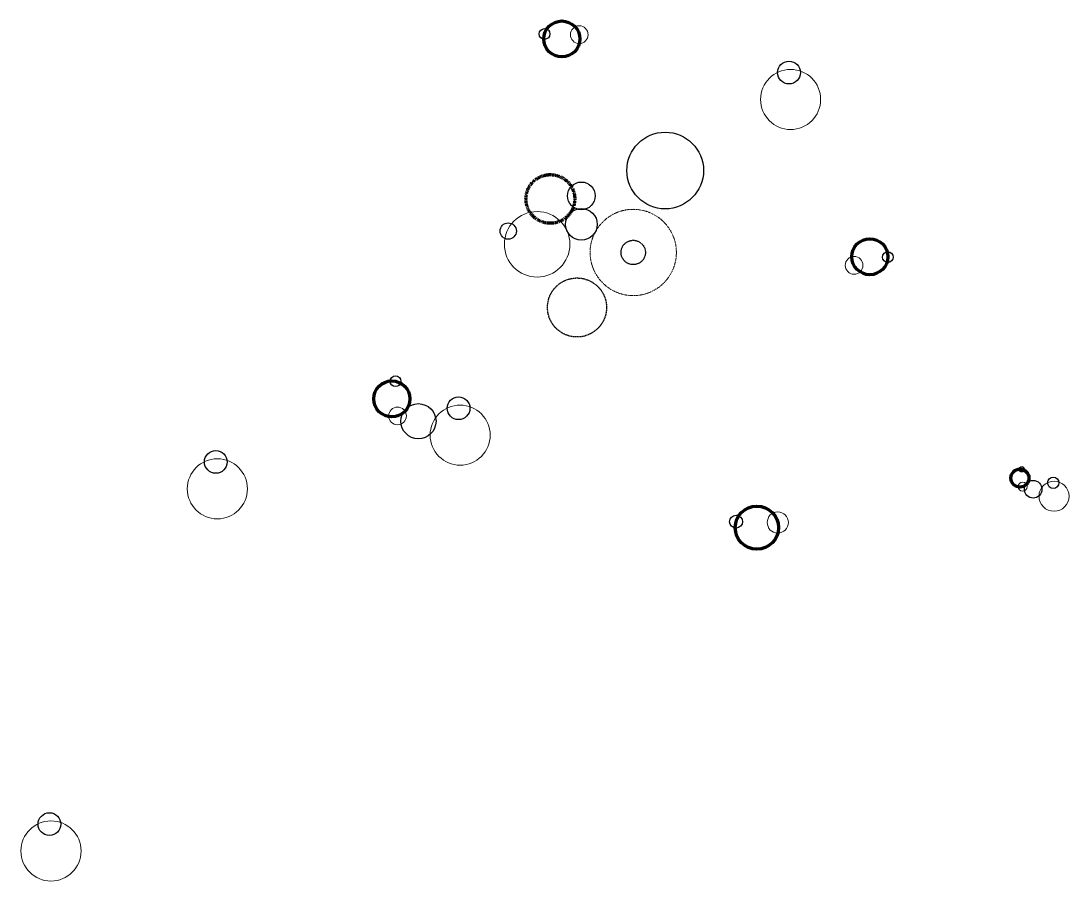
# Model space of a CAD drawing. Header units: metres. Extents: x 7423172 to 7424557, y 5546983 to 5548120.
import ezdxf

# ---------------------------------------------------------------- set-up
doc = ezdxf.new("R2010")
doc.units = ezdxf.units.M
for name, pattern in [('CENTER', [2, 1.25, -0.25, 0.25, -0.25]), ('DASHED', [0.75, 0.5, -0.25]), ('DASHED2', [0.375, 0.25, -0.125]), ('PHANTOM', [2.5, 1.25, -0.25, 0.25, -0.25, 0.25, -0.25])]:
    doc.linetypes.add(name, pattern=pattern)
doc.layers.add('block 2', color=7, linetype='Continuous', true_color=0x4f257e)
doc.layers.add('block_1', color=7, linetype='Continuous')
doc.linetypes.add('FENCELINE2', pattern='A,0.25,-0.1,[132,ltypeshp.shx,S=0.1,R=0,X=-0.1,Y=0],-0.1,1', length=1.45)

# ---------------------------------------------------------------- blocks, each defined once
blk = doc.blocks.new('block_1')
at = {"layer": 'block_1', "color": 65}
blk.add_circle((-56.6, 19.4), 15, dxfattribs=at)
at = {"layer": 'block_1', "color": 162, "lineweight": 5, "true_color": 0x2e39d1, "transparency": 33554636}
blk.add_circle((-54.5, -16.1), 39.7, dxfattribs=at)
blk = doc.blocks.new('block_2')
at = {"layer": 'block 2', "color": 4, "linetype": 'Continuous', "lineweight": 100}
blk.add_circle((13.5, -64.8), 23.8, dxfattribs=at)
at = {"layer": 'block 2'}
blk.add_circle((-9.4, -58.2), 7.1, dxfattribs=at)
at = {"layer": 'block 2', "linetype": 'FENCELINE2', "lineweight": 5, "transparency": 33554585}
blk.add_circle((36.5, -59.1), 11.7, dxfattribs=at)
blk = doc.blocks.new('block_block')
blk.add_circle((30.3, -52.8, -208), 23.2)
at = {"layer": 'block 2', "rotation": 274.3228008182686}
blk.add_blockref('block_2', (58.8, -5, -208), dxfattribs=at)
at = {"layer": 'block_1'}
blk.add_blockref('block_1', (139.9, -55.1, 1), dxfattribs=at)

msp = doc.modelspace()

# ---------------------------------------------------------------- linework, layer by layer
at = {"lineweight": -3}
msp.add_circle((7424023.4, 5547922.1, 208), 50.7, dxfattribs=at)
at = {"color": 222, "linetype": 'CENTER', "lineweight": 100, "transparency": 33554610}
msp.add_circle((7423871.7, 5547884.5, 208), 32.2, dxfattribs=at)
at = {"color": 131, "linetype": 'Continuous', "lineweight": 25, "transparency": 33554661}
msp.add_circle((7423912.7, 5547888.6, 208), 18.3, dxfattribs=at)
at = {"color": 22, "linetype": 'FENCELINE2', "lineweight": 5, "transparency": 33554661}
msp.add_circle((7423854.2, 5547824.6, 208), 43.3, dxfattribs=at)
msp.add_circle((7423912.8, 5547850.9, 208), 20.9)
at = {"color": 63, "linetype": 'PHANTOM', "lineweight": 13}
msp.add_circle((7423981.2, 5547813.8, 208), 57, dxfattribs=at)
at = {"color": 90, "transparency": 33554559}
msp.add_circle((7423816, 5547842.1, 208), 10.8, dxfattribs=at)
at = {"linetype": 'DASHED', "lineweight": 25, "transparency": 33554585}
msp.add_circle((7423981.2, 5547813.8, 208), 16.1, dxfattribs=at)
at = {"color": 186, "linetype": 'DASHED2', "lineweight": 25, "transparency": 33554495}
msp.add_circle((7423906.9, 5547741.1, 208), 39, dxfattribs=at)

# ---------------------------------------------------------------- block references
for name, p in [('block_2', (7423873.4, 5548160.7, 208)), ('block_1', (7424243.6, 5548032.1, 209))]:
    msp.add_blockref(name, p)
at = {"layer": 'block 2', "rotation": 194.8227096383524}
msp.add_blockref('block_2', (7424323.4, 5547749), dxfattribs=at)
at = {"layer": 'block 2'}
msp.add_blockref('block_block', (7423667.1, 5547643.6, 208), dxfattribs=at)
for name, p, xscale, yscale, zscale in [('block_block', (7424494.5, 5547527.3), 0.5, 0.5, 0.5), ('block_2', (7424128.4, 5547527.9), 1.2, 1.2, 1.2)]:
    msp.add_blockref(name, p, dxfattribs=dict(at, xscale=xscale, yscale=yscale, zscale=zscale))
at = {"layer": 'block_1'}
for p in [(7423486.2, 5547517.6, 209), (7423266.4, 5547039, 208)]:
    msp.add_blockref('block_1', p, dxfattribs=at)

doc.saveas('drawing.dxf')
